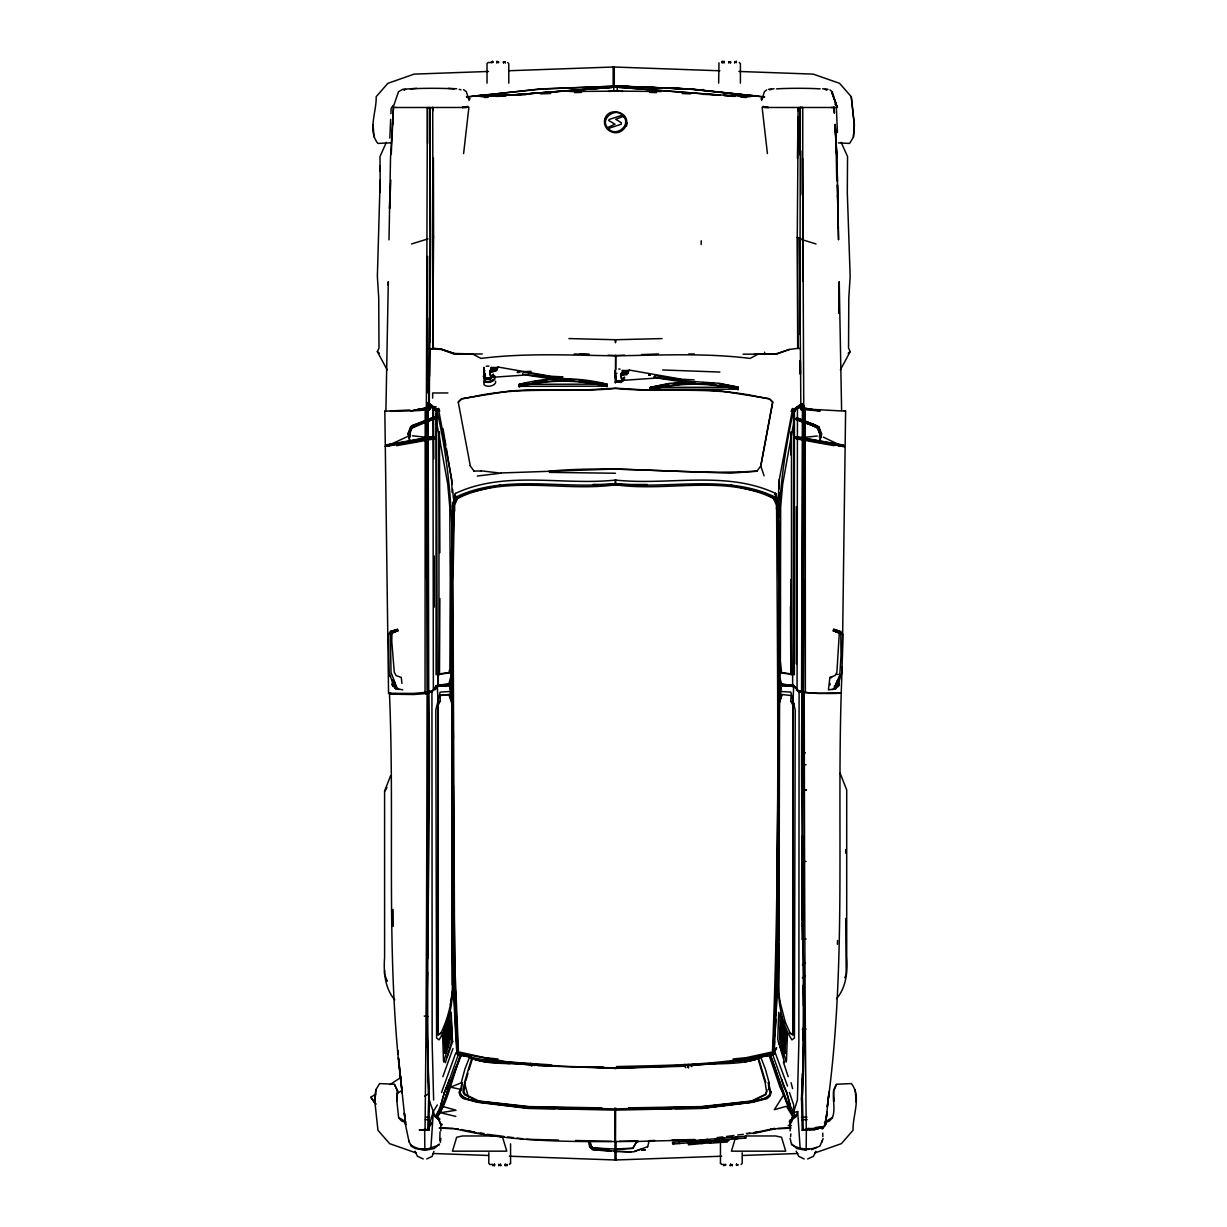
<?xml version="1.0" encoding="UTF-8"?>
<svg xmlns="http://www.w3.org/2000/svg" width="1227" height="1227" viewBox="0 0 1227 1227"><rect width="100%" height="100%" fill="white"/><g stroke="black" fill="none" stroke-linecap="round" stroke-linejoin="round"><path stroke-width="1.5" d="M433.867 690.218L425.048 692.35L425.186 408.944L426.229 408.622L427.61 402.686M429.189 692.626L428.008 692.749C430.186 826.323 424.711 959.913 428.392 1093.441L429.435 1100.496L428.837 1130.312L419.419 1129.822L428.837 1130.312M428.269 692.642L427.855 958.67M429.91 145.384L429.757 107.623L430.631 239.127L429.91 342.471M452.625 537.181L452.625 520.447L455.355 493.453C505.217 469.972 562.733 485.846 615.755 480.033L615.586 483.499C562.702 489.972 505.217 473.315 455.6 497.226L453.315 505.739L451.168 581.613L452.564 827.351M509.481 1164.484L510.57 1163.119M720.955 1063.027L746.123 1060.189L774.13 1053.533L777.964 974.33L779.038 918.333L779.866 581.613L777.811 505.693L773.501 498.438C724.682 474.205 667.488 492.226 615.279 484.772L615.279 480.033C668.301 485.846 725.832 469.972 775.679 493.453L778.025 502.595M509.374 1156.217L616.077 1160.021L616.077 1159.178M723.961 1164.484L724.037 1165.65L723.961 1164.484L721.537 1164.484L720.448 1163.119M760.755 1056.094L773.225 1055.067L776.921 973.778L778.301 701.645M778.455 943.655C779.053 975.787 773.716 1011.416 791.936 1039.867L794.406 1038.088L795.234 710.05L790.848 692.105L781.078 691.491L778.823 703.807L778.593 738.439M796.17 688.776L792.627 685.141L792.642 674.068L781.584 672.641L780.372 660.724L780.663 506.828L782.703 484.098L793.547 423.591L793.624 410.017C782.197 461.689 776.461 514.282 778.716 567.211M801.338 407.686L801.338 403.729L795.986 407.931L798.071 407.885L802.105 403.729M802.105 405.048L802.105 407.686L797.289 407.885L794.789 411.183L794.667 409.174L792.427 408.484L791.538 410.508L794.789 411.183L791.062 411.275M802.611 158.145L803.746 406.137L802.412 407.502M427.717 407.747L426.382 406.398L427.364 107.623L432.579 107.761M440.861 1130.88L440.892 1123.947M452.226 784.943C451.996 874.483 450.708 964.146 456.904 1053.533L458.622 1054.714L455.202 974.269L454.435 918.302L452.932 581.644L454.435 505.417L457.533 498.438C506.352 474.205 563.546 492.226 615.739 484.772M778.532 760.924C779.252 680.755 782.182 600.57 778.409 520.447L778.532 514.849M799.743 154.617L799.866 107.501M799.759 373.775L799.789 360.646M799.973 141.366L800.219 107.501L802.765 107.362L802.688 281.014M802.412 407.64L819.943 410.999L800.74 409.343L801.338 403.729L802.719 409.665L803.762 410.002L803.746 406.29L802.412 407.64L801.584 691.783L796.446 690.28M801.844 920.495L801.983 836.293M803.164 404.174L804.191 408.622L805.249 408.944L805.372 692.35L802.213 691.721L802.811 408.56M803.179 407.64L803.164 409.956L801.507 409.343M804.191 408.622L803.363 691.721L803.731 578.53L802.443 578.515L803.823 578.546M434.251 607.181L434.251 556.03M790.802 454.987L790.878 431.996M780.495 672.887L791.43 674.252L791.507 431.935M793.808 409.818L793.102 674.298M802.826 836.339C800.832 922.06 806.722 1007.75 802.627 1093.441L801.584 1100.496L802.182 1130.312L823.332 1126.723L825.648 1124.346L829.038 1091.999L827.259 1106.785C847.658 961.048 835.633 813.179 842.228 666.598M802.749 922.857L803.01 692.749L801.86 692.626L801.952 778.838M429.419 318.008L429.189 348.989L433.054 348.637L432.732 107.24L432.717 110.813M430.048 327.471L429.91 107.761M438.975 674.712L438.929 431.935M439.481 674.712L439.88 598.561M452.149 881.86L453.346 977.352M452.426 826.86L452.518 749.436M650.341 387.563L650.31 389.803C678.976 382.441 709.405 382.41 738.102 389.619L738.133 387.18L719.267 383.299L695.954 381.704M688.47 1066.585L688.393 1067.72L688.332 1064.975M738.148 387.364L738.102 389.619M796.323 506.582L796.323 663.853M427.61 256.397L427.61 392.763M426.95 410.002L426.981 406.29L428.07 406.336L428.008 409.665L426.183 410.002L429.987 409.343L429.373 403.729L434.741 407.931L432.656 407.885L428.606 403.729M429.297 406.229L429.251 409.971L429.895 327.364M429.573 376.229L429.849 348.1M432.824 328.376L433.591 236.826M800.372 107.362L799.881 326.919M837.888 684.543L838.823 680.111L836.799 682.657M838.486 684.62L837.903 686.614L834.268 686.077M790.357 1119.868L790.081 1124.883L792.274 1119.714L796.047 1116.509L797.673 1111.524L793.532 1112.536L790.387 1105.864L786.645 1092.536M451.168 668.792L451.076 675.694L448.852 684.022L437.794 685.141L437.778 674.068L448.852 672.641L449.895 669.006L450.248 579.911L449.772 506.828L447.732 484.098L436.873 423.591L436.797 410.017C449.818 466.03 453.913 523.254 451.781 580.616M797.458 158.59L798.148 107.501L798.163 111.059M798.163 116.918L797.274 237.348L800.817 238.483M842.336 658.96L845.602 411.168L803.869 408.928L802.811 406.643M452.149 707.089L452.165 721.261M838.67 313.376L839.237 281.658L841.599 409.895M385.922 409.895L388.299 281.658L388.345 285.4M389.849 194.05L389.557 208.651L390.815 180.032M391.904 633.807L390.079 634.098L393.714 631.798L391.904 633.807L391.781 641.476L394.281 672.289L396.091 675.54L401.29 677.488L401.904 683.408M701.169 244.541L701.231 240.753M688.378 1066.8L688.347 1067.72L688.286 1066.585M389.005 239.863L390.523 157.961L393.499 107.178M427.594 972.014L426.705 1019.652L427.594 1047.674M424.649 1130.404L424.864 1150.312L434.174 1148.564L439.251 1144.024M775.755 1048.61L773.025 1054.499C721.507 1066.646 668.101 1065.91 615.525 1067.996C562.948 1065.757 509.466 1067.015 458.008 1054.499L454.588 974.085L453.377 784.851M797.673 348.376L797.427 237.087L797.826 348.391L800.433 348.591M606.982 384.158L606.951 386.597C578.254 379.388 547.809 379.404 519.159 386.781L519.19 384.342C547.856 376.98 578.285 376.95 606.982 384.158L579.144 380.125M534.266 1065.557L534.266 1064.837M650.31 389.803L650.341 387.364L669.098 383.407L692.365 381.704M692.688 382.072L692.657 383.698L695.341 383.928L695.387 381.827M796.047 1116.509L793.532 1112.536L793.685 1104.929L789.482 1092.475M802.366 1073.717L801.86 1095.91M394.496 631.568L397.931 630.877L397.563 629.344L390.6 631.338L388.438 634.62L389.174 672.273L393.192 684.804M778.869 499.941L779.038 492.487M779.114 488.76L779.329 479.435L792.335 410.324L802.136 403.545M492.794 368.069L491.536 368.606M491.015 370.769L495.693 370.431L496.444 367.686L492.625 367.701L495.217 367.824M624.988 370.585L622.687 371.628M623.224 375.278L622.38 370.477L627.595 370.707L627.733 372.487L626.092 373.974L620.877 373.729L621.429 376.934M780.219 1014.269L779.651 1039.392L786.277 1062.015M802.826 1074.008L801.338 1099.852M803.087 1062.72L804.084 1027.122M397.563 629.344L392.41 631.031L390.37 633.561L391.014 672.442L397.333 688.73L402.732 689.865M384.634 970.526L384.542 974.238L387.318 981.217M777.32 951.048L777.519 943.624M776.921 973.778L778.409 919.207L777.458 917.244M452.625 520.447C450.018 586.889 450.294 653.424 452.149 719.896M776.476 509.205L776.599 505.417L773.501 498.438M779.958 1036.738L780.249 1027.674M790.848 700.924L791.016 695.51L781.921 694.513L778.47 704.727L779.16 852.504M781.016 1039.315L781.246 1019.867M781.154 1040.404L781.722 1021.585M781.384 1039.53L781.921 1022.229M781.783 1040.649L782.32 1023.563M783.424 1036.539L783.547 1033.042M784.406 1049.714L784.943 1032.26M780.173 1037.551L780.51 1026.708M780.939 1038.149L781.476 1020.787M781.86 1047.168L782.642 1024.606L781.998 1043.395L780.986 1042.965L781.384 1036.616M782.197 1035.634L782.427 1028.563M781.691 1045.573L782.872 1046.355L783.47 1027.382L782.259 1027.996M783.286 1048.119L783.915 1028.839L783.532 1047.122L783.286 1048.119L781.768 1047.306M784.375 1030.327L784.145 1050.91L782.811 1049.883M784.605 1052.168L785.234 1033.18L784.82 1051.401L783.332 1051.692M837.412 944.315L837.535 940.511M614.635 1108.104L615.248 1110.128M780.986 1042.965L781.231 1035.741M803.072 1040.067L803.501 1027.03M778.654 991.079L778.685 704.85L782.136 694.605M786.461 1061.033L787.381 1035.312L780.357 1013.18M778.7 688.332L779.007 684.298M779.084 681.23L778.578 694.145L779.881 683.301M410.508 1144.607C416.045 1149.116 424.22 1150.435 430.907 1147.905L433.346 1111.524L437.333 1104.929M792.995 697.043L792.78 702.396L794.191 704.206L792.78 705.326L792.78 1034.545L790.111 1032.981M793.01 702.504L793.654 686.414L780.893 685.571L779.789 679.789M776.077 1015.465L779.068 917.903L778.532 809.789M389.833 138.053L390.661 119.295M390.907 113.666L391.152 108.375L393.039 105.491M391.244 154.249L393.161 113.007M393.821 685.939L392.701 682.549L392.073 684.681L393.269 686.614L392.885 683.899M380.14 180.032L377.364 276.458L378.729 298.038L378.99 348.115L377.333 351.628L387.149 369.848M432.18 691.737L428.929 692.718C431.03 826.17 425.447 959.637 428.806 1093.042L427.763 1130.113L425.033 1130.404C426.659 984.821 426.751 839.161 427.073 693.47L413.683 694.528L389.496 694.16C395.048 827.029 384.987 960.925 402.241 1093.119L398.499 1057.919M522.687 374.419L562.932 378.836L549.635 378.606L522.733 374.45M653.838 377.441L694.099 381.858L680.801 381.628L653.899 377.471M386.367 142.332L380.002 156.55L380.232 192.47M615.709 369.634L615.663 355.508L615.356 383.023L616.015 376.474M398.453 1057.904L405.646 1125.481L409.174 1142.291M405.662 1125.19L404.373 1113.042L405.6 1124.576M495.493 381.198A6.058 3.42 -9.9 0 1 491.153 385.907A6.058 3.42 -9.9 0 1 483.867 384.25L484.803 379.91M392.533 124.648L393.499 107.347M613.699 90.553L613.899 87.025L720.065 95.016M491.413 62.807L491.46 61.611M738.117 1164.484L737.764 1165.389M779.329 479.435L777.811 505.693L776.599 505.417C777.565 687.979 780.065 870.863 772.381 1053.318L772.412 1054.714M800.878 409.726L799.498 238.866L816.001 243.958M767.243 1055.435L773.025 1054.499L776.446 974.085L778.731 666.537L778.716 581.659L777.212 505.478L774.114 498.499L764.375 493.085L730.51 485.094M776.691 503.009L778.102 502.533L777.734 505.739L775.449 497.226L775.679 493.453L774.513 494.481M773.7 1054.361L774.513 1041.432M774.866 1035.895L775.909 1019.269M825.648 1124.346L825.342 1120.742M396.812 1101.064L397.563 1090.772L394.45 1084.239L379.634 1083.579L375.815 1089.791L374.879 1102.03M440.002 1131.938L439.787 1140.45M838.409 142.899L849.59 143.421L853.409 137.209L854.345 124.97L851.262 96.703L839.575 83.329L813.225 74.111L738.915 71.457M397.563 1090.772L396.812 1100.772L398.637 1117.736L401.612 1121.018L404.956 1122.276M452.18 671.706L450.156 685.571L451.689 691.921M452.211 706.583L452.38 991.079L450.37 1004.714M452.149 709.973L451.889 827.918M790.587 1136.723L790.832 1133.84M463.607 153.559L468.898 107.255L462.548 107.501M393.177 685.939L392.701 684.129M433.883 1151.34L432.134 1156.401L426.72 1158.963M825.633 1124.055L826.921 1111.907L825.679 1123.441M488.515 71.457L414.205 74.111L387.855 83.329L376.168 96.703C376.72 111.626 367.44 130.2 377.839 143.421L390.83 142.823M815.019 1152.889L841.369 1143.671L853.056 1130.297C852.504 1115.374 861.799 1096.8 851.385 1083.579L836.569 1084.239C829.682 1094.162 836.768 1106.785 832.381 1117.736L829.406 1121.018L824.391 1122.92M835.526 685.694L835.188 688.792L837.366 685.448M837.75 683.071L837.903 686.614L839.099 684.681L838.47 682.549L837.903 685.034M838.624 686.092L838.47 684.129M819.82 437.073L820.203 433.729L817.872 427.61L795.924 418.637M820.541 437.042L821.093 433.745L818.762 427.625L815.234 425.6M821.492 433.591L821.093 437.027L821.553 433.637L818.976 426.95L815.157 425.155M819.345 437.119L819.805 433.898L817.673 428.269L814.728 426.382M819.973 437.119L820.357 433.852L818.179 428.085L815.357 426.398M452.594 990.588C451.107 1005.434 447.303 1020.143 440.692 1033.533L438.024 1035.097L438.024 705.433L440.416 700.816M789.559 1122.429L789.82 1120.496M835.449 629.65L833.608 629.344L833.24 630.877L837.458 631.798L839.268 633.807L836.891 672.289L835.081 675.54L829.881 677.488L828.44 689.865L835.679 688.822L837.98 684.804M838.194 684.574L838.747 683.669L839.099 684.681M484.19 375.692L483.453 376.183L484.726 379.22L489.941 379.45L490.079 378.483M615.678 381.505L621.107 382.471L621.245 381.505M440.263 1142.46L440.907 1138.395M484.512 378.698L483.913 382.456A6.058 3.42 -9.9 0 1 485.493 380.738M820.572 436.643L819.897 442.073L795.081 437.487M452.564 926.676C450.37 964.115 460.048 1006.186 439.097 1039.867L436.613 1038.088L435.8 710.05L440.171 692.105L449.941 691.491L452.196 703.807M428.33 409.956L428.315 407.64L410.784 410.999L428.33 409.956L429.373 403.729L429.389 407.686M492.84 368.667L491.214 369.434L493.821 369.542M494.174 368.514L496.72 368.299M623.991 371.689L622.38 372.456M625.341 371.551L627.948 371.658L624.037 371.275M464.174 1084.315L462.978 1092.061L464.343 1094.576L477.947 1101.233L528.576 1106.861L615.141 1108.917L701.706 1106.861L752.32 1101.233L765.939 1094.576L767.074 1089.729M465.416 1082.367L463.913 1091.861L465.263 1094.377L478.806 1100.987L529.144 1106.601L601.859 1107.858M626.506 126.074L627.074 122.976M778.654 695.602L780.893 685.571M779.268 695.571L781.507 685.54M778.578 700.264L781.722 685.617L780.602 685.31M691.614 1066.585L691.982 1064.376M783.762 1049.192L784.007 1047.904M819.59 442.011L820.817 436.689M782.872 1046.355L783.102 1045.174M390.938 445.14L391.198 444.005M390.938 445.524L391.198 444.389M396.904 444.496L396.643 445.646L415.784 442.257L415.355 441.245L385.217 446.521M427.932 406.689L427.241 409.665L429.22 409.343L427.563 409.956L427.548 407.64M429.373 403.729L428.008 409.665L429.987 409.343M839.575 632.917L835.602 632.043L835.94 630.555L840.817 632.181M443.024 1106.539C447.242 1088.794 455.508 1072.337 460.662 1054.714M647.58 1146.862L649.19 1141.033L636.736 1141.539L632.626 1148.441L617.948 1149.086M815.878 1151.233L813.44 1156.309L807.673 1158.932M438.837 685.924L440.079 685.141L437.794 685.141L451.766 684.022M455.355 493.453L452.395 506.567L453.622 505.923M636.736 1141.539L633.071 1148.242L614.175 1149.009L592.457 1147.905L590.586 1145.819L589.972 1141.294L588.408 1141.555L589.727 1147.138L592.089 1149.515L630.954 1152.015M440.876 1105.22L444.389 1092.122M838.455 683.071L841.998 672.273L842.734 634.62L840.572 631.338L833.608 629.344M465.923 1080.558L467.947 1073.318M393.131 684.083L392.379 684.651M429.051 1100.036L433.346 1111.524L427.763 1130.113L431.95 1122.414M735.617 1137.245L731.445 1151.171L785.725 1151.171L781.538 1137.245L775.725 1135.972L745.587 1135.972M607.196 128.636L607.488 127.669C599.696 118.666 615.647 106.688 622.702 115.66M446.061 1028.839L446.689 1048.119L446.061 1028.839L447.625 1029.468M447.195 1025.112L448.376 1024.913L447.195 1025.112L447.993 1043.395M684.773 1064.376L685.141 1066.585M441.536 1092.475L455.784 1052.873L457.671 1053.717L457.794 1055.067L470.263 1056.094M793.532 1112.536L797.397 1100.036L798.854 1042.766L799.099 691.829L794.774 686.614M389.465 445.401L389.833 444.251M389.465 445.784L389.833 444.619M530.662 1063.272L531.03 1065.22L532.181 1064.852M782.627 1044.208L783.225 1026.57M471.628 1058.533L464.481 1082.505L468.269 1096.846M468.959 1069.699L472.441 1058.748M761.599 100.491L764.406 91.749L766.676 89.924M442.855 1076.677L452.962 1048.502M456.245 1066.355C449.22 1082.766 446.475 1100.941 436.827 1115.926M822.366 1140.282L819.897 1146.095L811.599 1149.745M821.86 1142.291L823.102 1138.549M449.251 1080.205L458.208 1054.959M447.288 1056.8L452.763 1041.294M451.935 1080.082C445.416 1091.8 445.432 1106.002 436.827 1116.631L435.14 1116.248L438.898 1119.469L441.045 1125.251M456.229 1067.045L460.447 1054.591M461.383 1055.297C452.334 1075.251 449.527 1097.828 437.901 1116.294L436.229 1115.926L439.972 1119.131M696.476 1141.969L692.519 1142.184M455.892 496.153L453.407 502.84L452.947 520.11L452.61 509.021M413.852 424.925L415.585 424.603L410.662 426.705L408.07 433.392L408.928 436.843M408.545 433.499L411.168 426.904M414.91 426.152L412.088 427.84L409.833 433.652L410.217 436.904L409.266 433.606L411.751 427.364L435.432 417.701M649.19 1141.033L648.239 1141.601M838.378 683.224L838.041 684.083L838.47 682.549M838.332 685.08L837.351 685.939M844.789 977.735L846.185 974.238L845.725 918.333M390.508 775.985L384.588 791.047L384.588 957.52C383.468 971.937 384.879 988.548 394.772 999.821M718.976 62.822L718.654 83.175M489.941 379.45L493.622 376.091M621.107 382.471L624.512 379.664M386.904 446.229L387.441 444.68M627.703 372.533L628.101 373.131M789.237 1125.251L791.369 1119.469L795.127 1116.248L793.455 1116.631C782.489 1097.766 778.347 1075.588 769.835 1055.297M834.237 1089.484L836.569 1084.499M447.533 1085.956C442.011 1095.619 441.965 1107.536 434.987 1116.509L438.745 1119.714L440.953 1124.883M444.159 1093.165L449.481 1079.591L445.156 1090.619M523.699 372.287L552.15 376.888L562.978 376.873L550.54 376.229L498.147 367.042L496.229 370.907L489.88 372.287L489.895 375.171L492.917 377.256L522.687 375.201L522.733 373.974M518.116 372.011L518.668 372.594L517.365 372.394L518.331 371.582M649.267 375.033L649.482 374.603M453.361 961.462L452.61 919.207L453.561 917.244M789.344 1121.57L794.268 1115.926L792.596 1116.294L786.43 1106.279L774.298 1109.714L783.731 1094.837L780.019 1087.183L769.099 1055.297M840.388 369.848L850.188 351.628L848.547 348.115L848.793 298.038L850.173 276.458L847.305 192.47L847.535 156.55L841.17 142.332M836.461 682.641L837.857 680.049L834.222 688.746M384.987 791.047L386.965 787.473M773.225 1055.067L776.645 1047.628L773.47 1051.585M426.214 692.35L412.839 693.439L388.545 693.27L384.833 411.168L409.833 410.017M410.662 426.705L412.947 425.232M415.846 425.907L412.088 427.84M434.757 688.776L437.195 685.356M833.839 688.73L839.759 675.249L841.001 655.709L840.802 633.561L838.762 631.031L835.357 629.742M435.401 689.635L437.226 686.813M800.786 438.53L801.43 437.564M800.786 438.913L801.43 437.932M727.703 1140.42L726.905 1140.865M435.34 687.319L431.935 691.829L432.165 1042.766L433.637 1100.036M495.279 369.404L495.938 370.263L493.392 370.876M623.531 372.717L625.801 373.223L624.236 373.345M626.43 372.425L626.905 373.422L623.485 373.852M388.438 634.62L390.355 632.181M438.162 410.953L438.699 410.324L451.72 479.435L452.103 492.38M493.331 370.14L491.061 369.634M492.027 376.229L490.831 377.118L494.312 376.168M710.755 1142.076L710.203 1143.165L727.013 1142.03L727.718 1141.463L722.948 1140.987L729.068 1140.343L714.068 1142.184L714.635 1139.99M714.068 1142.184C717.688 1139.546 705.985 1142.153 710.893 1142.429C707.258 1143.196 704.912 1139.837 699.543 1143.15L692.212 1143.38L696.982 1142.628L697.074 1141.248M829.943 89.924L832.213 91.749L837.243 107.485L831.691 92.071L837.243 107.485L764.436 107.485M797.673 436.873L796.154 438.791L815.265 442.318L815.234 441.229M796.752 438.162L797.673 437.241M458.423 402.211L461.797 398.974L471.199 397.165M702.243 1141.754L701.921 1143.503L704.421 1142.337L701.829 1142.337M701.921 1143.503L703.899 1141.723M443.699 1062.015L450.324 1039.392L449.757 1014.269M794.82 408.867L796.844 406.95L799.36 406.843M794.713 409.711L796.768 407.763M794.697 409.879L796.752 407.931M836.523 998.686C846.415 987.413 847.826 970.802 846.707 956.4L846.707 789.912L840.112 773.209M798.071 407.885L793.67 410.861M492.901 1164.484L492.963 1165.65L492.901 1164.484L489.91 1164.484L488.821 1163.395L488.821 1152.72M435.263 687.365L437.886 686.261M769.774 1095.573L767.35 1097.736L761.875 1099.177M484.726 379.22L485.509 378.529M615.893 382.241L616.675 381.551M392.686 685.586L392.425 683.669M436.06 424.281L436.873 423.591M564.006 378.299L563.101 379.051L573.776 379.772M694.252 382.072L695.172 381.321M832.381 1117.46L825.111 1121.938L825.388 1125.481L823.072 1127.858L802.182 1130.312M848.179 353.269L850.188 351.628M538.101 1064.576L536.981 1065.22M781.492 1023.64L782.182 1023.119L781.614 1041.662L780.955 1041.048M437.211 674.236L436.521 413.392M719.405 1140.972L718.255 1141.463L719.053 1141.493M490.279 373.913L489.711 370.707L491.367 369.235L491.229 367.456L496.46 367.732M492.579 370.661L489.711 370.707L491.812 372.256M494.22 379.051L490.325 381.674L485.125 381.444L483.453 376.183M622.963 375.278L620.877 373.729L622.534 372.256L622.38 370.477M623.73 373.683L620.877 373.729M374.235 1102.045L370.861 1097.275L375.661 1094.116M390.033 1084.591L401.214 1077.183M396.704 1093.886L401.49 1090.711M756.461 96.273L691.491 88.988L613.638 86.059L690.801 89.05L615.724 85.921M410.861 427.379L426.091 421.06M411.965 428.039L428.637 421.076M452.165 692.457L451.352 688.286L452.165 687.78M424.772 1096.156L427.978 1094.162M802.305 964.882L805.495 962.888M802.305 977.812L805.495 975.818M498.561 61.611L498.607 62.807M440.922 1032.981L438.269 1034.545L438.269 705.326M647.657 1146.662L633.776 1151.831L614.313 1151.57M437.011 410.846L439.573 410.539L438.683 408.514L436.06 409.174L435.938 411.183L439.021 411.152M389.496 694.16L391.168 693.684M412.747 425.493L414.082 424.665M439.435 1144.76L430.907 1147.905M838.102 685.249L837.289 684.467M387.885 445.677L407.088 436.751M641.706 1149.96L645.218 1149.975L641.798 1150.205M642.488 1150.159L644.604 1149.776M778.746 1012.214L777.734 1039.346L784.559 1062.659M766.001 1056.232L769.421 1054.791M562.104 378.806L562.058 380.907L564.757 380.661L564.236 378.806M741.108 1164.484L742.197 1163.395L742.197 1152.72M434.711 416.827L414.373 424.726M427.625 419.833L434.481 417.088M435.11 417.073L415.585 424.603M427.686 420.462L432.824 418.407M428.008 421.091L434.864 418.346M428.392 421.336L435.493 418.33M761.783 1056.662L764.59 1055.557M765.295 1055.557L759.39 1056.738M426.413 421.689L414.695 425.999M445.37 1052.168L444.741 1033.18L445.156 1051.401L446.643 1051.692M384.833 411.168L386.091 410.708M818.179 428.085L813.792 426.137M491.72 368.483L498.055 367.118M622.871 371.505L629.221 370.14L627.396 373.928L621.046 375.309L621.046 378.192L624.068 380.278L653.853 378.223L653.884 376.996M426.106 693.408L427.901 692.764M634.788 1151.125L636.874 1150.389M493.407 374.879L492.027 374.849L493.315 374.419M624.574 377.901L623.27 377.701M792.09 411.137L793.685 410.677L792.335 410.324L792.887 410.953M776.384 353.729L789.298 349.465L776.538 354.189L743.056 354.174M438.99 674.252L449.941 672.887M439.496 674.252L437.778 674.068L440.692 674.068M607.488 127.669L615.003 124.218L608.791 120.568L609.159 119.433L622.457 115.154M425.048 692.35L428.223 691.721L427.625 408.56M616.077 381.275L620.417 381.72M484.926 378.253L489.266 378.698M444.956 1053.472L444.312 1034.606L444.741 1052.705L446.137 1053.103M411.52 243.958L428.024 238.882M549.635 378.131L552.119 377.41L550.095 377.18M680.786 381.152L683.286 380.431L681.246 380.201M453.223 505.693L453.024 502.595L453.315 505.739L454.435 505.417L454.619 511.092M776.998 520.846L778.409 520.447L778.409 527.886M623.546 116.289L615.755 119.326L621.383 122.777L621.215 124.218L608.239 128.544C615.663 137.562 631.522 125.522 623.546 116.289L623.822 116.841M492.318 376.612L494.788 375.937M793.777 685.97L781.568 684.022L780.188 678.838M642.196 1150.006L643.147 1149.776M450.432 685.31L449.373 685.571L451.904 697.503M793.302 1111.877L791.354 1112.352C783.731 1093.579 777.381 1074.085 770.387 1054.714M393.576 630.939L395.232 630.555L395.569 632.043L391.597 632.917M500.524 485.094L466.659 493.085L456.919 498.499L453.821 505.478L452.318 581.659L453.561 938.256M642.687 1150.22L644.528 1150.021M425.554 693.776L428.514 693.117M692.78 1064.637L696.568 1064.422M753.7 1132.628L757.32 1131.831M434.557 437.61L408.821 442.395L409.787 440.723L433.53 436.337M754.467 1132.72L774.728 1128.349M753.271 1133.549L775.495 1128.733M816.676 1147.383C808.317 1150.466 799.252 1149.024 791.599 1144.76L790.127 1138.395M409.066 442.349L409.649 441.122L385.876 445.324M528.576 382.824L519.19 384.342M532.319 382.042L536.076 381.244M669.114 383.867L650.341 387.364M408.959 442.38L410.033 442.149M832.09 689.574L835.679 688.822M744.881 1061.907L755.403 1059.714M760.863 98.927L762.519 98.589M436.014 686.691L438.223 686.368M638.071 1149.868L641.598 1149.147M391.888 632.104L396.336 631.261M427.87 407.502L411.106 410.861L390.401 411.336M437.456 686.368L451.199 685.31M773.01 1053.103C721.813 1065.619 668.822 1065.128 616.475 1066.585M462.257 107.501L467.763 106.427M700.295 1141.11L707.565 1140.65M438.652 686.261L439.772 686.046M427.732 437.41L429.573 437.073L430.309 438.407L428.346 438.76M429.941 437.379L431.045 437.18M431.49 437.809L412.364 435.8M434.557 437.241L409.741 441.827L409.066 436.413M408.821 436.459L410.033 441.781L385.217 446.153M409.695 441.122L433.53 436.72M801.691 753.516L805.418 752.841M474.573 96.273L539.527 88.988L617.396 86.059M385.876 444.956L409.741 440.738L410.079 441.766M390.6 631.338L392.41 631.031M396.091 631.184L397.931 630.877M388.56 633.853L390.37 633.561M486.199 366.244L488.929 366.091M517.579 371.95L531.122 371.336M518.653 372.333L517.365 372.134M745.126 97.24L754.85 95.844L689.436 88.988L615.509 86.089M466.49 97.209L474.051 96.074M473.07 396.812C519.957 385.938 568.07 393.085 615.525 388.468C662.963 392.947 711.077 385.999 757.964 396.812M388.545 693.27L390.784 693.04M802.305 1029.53L806.078 1029.008M789.114 349.496L797.857 348.345M717.166 1137.628L722.764 1136.908M726.491 1136.447L733.961 1135.496M737.703 1135.021L743.301 1134.315M747.028 1133.84L752.626 1133.119M456.904 1053.533L458.653 1053.318M531.736 1066.094L530.923 1065.542M477.288 476.045L500.831 473.177L481.137 470.815M481.076 96.074L526.076 94.418M746.323 1133.487L750.004 1133.058M392.977 684.574L393.545 685.479M642.212 1150.328L644.129 1149.883M466.49 96.933L481.429 95.246M495.401 368.99L496.751 368.852M626.568 372.011L627.902 371.873M542.273 88.988L476.168 95.844L485.907 97.24M492.702 367.885L493.914 367.763M496.613 368.069L494.174 368.315M626.383 370.845L623.868 370.907L625.172 370.968M626.476 371.029L625.341 371.336M626.552 371.214L627.779 371.091M692.841 1143.027L691.522 1143.15M494.067 369.143L492.671 369.281L495.371 369.204M625.233 372.164L623.837 372.302L626.537 372.226M440.002 695.51L448.883 694.605L452.349 704.85M733.025 1058.993L746.353 1057.643L771.216 1052.168L770.295 1055.557L775.234 1052.873L787.535 1086.094M768.577 89.31L774.068 88.773M797.749 437.978L817.274 436.03M696.338 1142.276L699.451 1141.969L699.543 1143.15M497.456 96.396L506.889 95.507M510.662 95.154L615.509 87.025L720.356 95.154M699.528 89.924L703.255 89.586M484.818 97.562L488.223 97.255M808.593 1149.101L804.053 1149.116M808.562 1149.346L804.022 1149.377M495.754 96.381L505.248 95.537M510.953 95.016L615.509 87.025M496.444 96.381L505.953 95.537M511.644 95.016L617.135 87.025L617.334 90.553M743.715 96.074L746.43 95.921M489.22 95.997L494.604 95.537M485.202 97.24L486.736 97.102M426.965 1149.116L422.349 1149.346M706.706 1141.601L709.436 1141.371M692.948 1141.555L690.08 1141.846L688.838 1143.687M713.961 1141.018L720.464 1140.696M732.366 1137.352L732.504 1139.101M723.148 1139.469L719.82 1140.266M489.972 370.539L494.634 370.201L493.085 370.324M621.123 373.56L625.54 373.407M537.947 380.845L546.905 380.201M674.482 383.484L687.013 382.579M684.942 1066.217L614.62 1068.38L619.037 1068.103M690.648 1065.803C713.408 1062.03 738.194 1066.401 759.896 1057.858L760.633 1056.876L765.326 1068.932L769.068 1082.582L769.636 1089.714L771.277 1092.214L769.774 1096.263L767.335 1098.441L752.749 1102.275L701.844 1108.487L675.463 1108.579M450.156 685.571L437.364 686.414L438.008 702.504M802.565 789.958L806.384 789.713M802.55 790.234L806.308 789.989M417.272 409.527L426.551 408.928L425.186 408.944M692.565 1064.622L696.246 1064.376M709.129 1063.533L714.666 1063.165M707.688 1063.686L715.096 1063.211M636.184 1142.092L637.703 1142M643.163 1150.113L644.129 1150.205M697.181 1142.414L690.188 1143.027L688.332 1144.791L710.648 1142.72M798.731 406.904L802.197 406.704M397.333 688.73L395.493 688.822L393.392 685.479M803.746 406.29L802.657 406.336L802.719 409.665M479.956 96.12L526.276 94.433M483.745 95.951L484.956 95.905M416.597 88.375L402.701 89.31L398.514 91.749L393.177 107.178L396.152 107.501M484.588 95.921L487.318 96.074M628.515 1067.705L647.488 1066.877M672.135 1065.818L675.924 1065.665M540.217 89.05L618.025 86.089M540.555 93.865L550.754 93.497M574.543 92.623L581.537 92.378M608.147 91.412L615.617 91.135L569.757 91.519M615.218 355.523L624.62 355.186M641.537 354.588L658.47 353.974M500.677 472.978L615.525 469.021L730.203 473.177L756.967 471.245L760.924 465.616L772.811 401.919L769.436 398.668L721.798 391.091L704.865 389.971L645.785 390.002L615.509 388.161L585.233 390.002L526.168 389.971L509.22 391.091L461.582 398.668L458.208 401.919L470.294 465.831M770.863 1128.932L789.881 1128.226M509.481 70.721L614.282 66.979L614.282 86.856M549.082 471.199C618.408 464.65 687.994 475.555 757.136 471.045M721.66 1156.217L614.957 1160.021L614.957 1141.923M742.611 1155.466L797.872 1153.503M777.703 1128.426L791.108 1127.966M473.883 471.045L481.321 471.015M628.485 1067.107L636.107 1066.877M672.335 1065.803L678.056 1065.619M524.681 384.388L519.19 384.542L519.159 386.781M528.331 384.281L597.84 384.143M657.657 387.364L732.657 387.241M662.12 338.575L615.417 339.741L615.509 342.716L615.601 339.741L568.914 338.575M821.277 1127.429L815.556 1127.582L821.277 1127.429L822.197 1129.085M619.022 1141.386L637.933 1140.911M649.267 1140.635L654.942 1140.496M671.951 1140.067L694.635 1139.515M637.948 1141.371C576.782 1141.831 514.68 1142.92 454.788 1128.733M649.344 1141.095L694.957 1139.96M757.903 354.189L776.568 353.698M801.078 406.198L803.746 406.137M628.638 1107.858L701.338 1106.601L751.691 1100.987L765.234 1094.377L766.584 1091.861L765.081 1082.367L758.041 1058.748M615.479 1068.364L611.46 1068.103M593.07 484.42L647.319 484.512M807.872 1128.349L818.148 1129.085M803.562 1129.561L809.053 1129.53M435.999 409.757L436.091 674.697L438.284 674.068L438.3 685.141L436.03 685.908L433.361 690.218L432.962 406.889L436.291 406.873M426.689 578.53L427.978 578.515L426.597 578.546L426.229 408.622L427.057 691.721M790.832 685.433L793.731 685.356L790.848 685.141M676.568 1108.288L701.491 1108.211L752.105 1102.03L766.614 1098.211L769.038 1096.048L770.541 1092.015L768.915 1089.53L768.347 1082.444L770.479 1091.785L769.973 1094.607L765.065 1098.242L752.105 1102.091L701.491 1108.226L615.525 1110.128L615.862 1108.104M628.331 1108.748L671.69 1108.594M831.385 107.501L833.731 107.485M801.384 1117.153L806.998 1117.137M801.706 1119.653L807.197 1119.638M491.107 62.516L488.116 62.516L487.027 63.605L487.027 83.175M462.548 107.224L466.444 107.224M395.815 107.501L466.153 107.485M798.148 107.761L800.817 107.761M482.242 353.928L454.496 354.189L441.766 349.496L429.312 348.713L428.898 403.545L434.266 407.763M754.375 354.158L758.087 354.158L750.096 358.422C705.602 352.824 660.279 355.232 615.509 355.815C570.739 355.232 525.417 352.824 480.923 358.422L472.962 354.189L454.465 353.698L441.735 349.465M447.901 392.977L432.656 392.977L432.656 398.131M802.305 861.446L806.078 861.446M802.305 939.023L806.078 939.023M496.291 1135.972L462.472 1135.972L456.659 1137.245L452.472 1151.171L506.766 1151.171L502.579 1137.245L499.665 1136.601M789.728 674.068L792.642 674.068L790.817 674.313M792.627 685.141L780.479 684.206M805.372 692.35L804.222 692.35C804.529 838.026 804.621 983.686 806.262 1129.285L803.271 1130.113L802.228 1093.042C805.572 959.637 799.989 826.17 802.09 692.718L798.854 691.737L795.541 687.289M555.831 1108.303L529.006 1108.211L478.377 1102.091L463.867 1098.211L461.459 1096.048L459.956 1092.015L461.582 1089.53L462.15 1082.429L460.018 1091.785L460.508 1094.607L465.432 1098.242L478.377 1102.091M554.819 1108.579L528.423 1108.487L477.533 1102.275L462.947 1098.441L460.508 1096.263L458.99 1092.214L460.677 1089.331L450.478 1087.183L461.183 1082.827L464.956 1068.932L469.65 1056.876L470.386 1057.858C489.619 1065.849 511.705 1062.061 532.027 1065.251M558.592 1108.594L601.936 1108.748M425.892 1117.137L429.634 1117.153M425.355 1119.638L429.005 1119.653M423.499 1129.546L428.99 1129.576M688.684 353.99L694.359 354.02M788.133 1125.634L791.4 1125.665M802.243 764.712L806.062 764.743M661.276 91.519L615.509 91.074L622.871 91.412M549.451 472.38L615.479 473.254M624.558 373.898L626.736 374.879M803.869 408.928L805.249 408.944M470.892 1056.738L462.15 1054.453M426.382 406.398L429.051 406.444M615.279 483.484L615.755 483.499C668.531 489.956 725.924 473.346 775.449 497.226M673.592 1066.002L677.35 1066.079M529.006 1108.226L615.923 1110.144M609.19 1149.086L593.285 1148.181L591.475 1146.217L589.972 1141.294M603.316 384.266L606.982 384.342L606.951 386.597M431.076 406.843L433.468 406.889L436.505 409.757M472.962 353.928L454.496 353.483L441.751 349.235L433.192 348.131M802.719 405.293L804.544 410.002L802.397 409.956L801.338 403.729L803.762 410.002M526.398 1139.285L558.53 1140.067M575.555 1140.496L611.46 1141.386M615.877 1068.38L537.733 1065.665M437.057 410.861L432.656 407.885M552.227 1065.619L557.948 1065.803M594.159 1066.877L603.699 1067.168M439.926 1127.966L453.33 1128.426M719.866 70.783L613.147 66.979L613.147 86.856M649.497 92.378L656.491 92.623M682.181 93.559L690.464 93.865M703.071 94.326L751.062 96.12M579.926 353.99L589.328 354.327M574.267 354.005L589.267 354.557M608.025 355.232L615.663 355.508M662.657 369.971L719.896 372.057M433.146 1153.503L488.407 1155.466M613.009 86.089L688.746 88.988L747.074 95.123M439.251 1128.15L458.254 1128.871M819.866 410.984L799.667 407.502M746.077 95.905L747.243 95.951M554.573 1065.665L558.362 1065.818M583.009 1066.877L603.868 1067.781M618.745 369.051L620.08 369.112M622.227 372.655L624.972 372.563M492.886 368.253L495.478 368.376M495.478 368.575L496.782 368.637M489.711 370.707L494.926 370.953M448.238 88.375L456.643 88.773M428.622 407.686L433.821 407.916M428.116 406.643L431.582 406.843M779.835 685.31L793.593 686.368M515.831 1063.165L521.352 1063.533M515.187 1063.211L520.739 1063.564M740.97 96.887L745.817 97.24M703.132 382.671L713.899 383.391M551.736 1064.898L507.671 1061.938L458.039 1053.103M509.88 1063.564L485.601 1061.907L475.094 1059.714M554.435 1066.11L484.297 1059.975M626.061 370.646L627.626 370.753M829.881 677.488L831.722 677.626M610.923 1151.309L592.917 1149.699M836.461 674.298L838.286 674.451M736.43 95.537L741.814 95.997M723.869 95.369L735.264 96.381M741.108 97.102L746.2 97.562M422.425 1149.101L424.772 1149.316M724.129 95.507L733.562 96.396M822.535 88.773L828.026 89.31M739.436 95.706L745.08 96.258M642.687 1150.067L643.163 1149.99M497.993 1058.993L484.665 1057.643L459.818 1052.168L460.723 1055.557M424.864 1150.312L415.201 1148.457L411.122 1146.095L408.652 1140.282M749.59 95.246L764.528 96.933M480.263 1133.058L483.959 1133.487M772.381 1053.318L774.13 1053.533M477.855 1133.119L483.453 1133.84M487.196 1134.315L504.006 1136.447M507.733 1136.908L513.331 1137.628M517.073 1138.104L522.671 1138.809M424.189 1016.079L427.978 1016.6M840.97 693.148C834.421 693.792 814.161 693.623 804.222 692.35L817.611 693.408L841.323 692.78M439.665 411.275L437.349 410.677M756.967 96.074L764.528 97.209M654.804 375.569L681.706 379.726M840.802 633.561L842.612 633.853M792.028 674.129L794.329 674.697L794.421 409.757L797.458 406.889L797.059 690.218L802.213 691.721M800.74 409.343L804.544 410.002M833.24 630.877L839.283 632.104L837.458 631.798M458.008 1054.499L460.938 1054.975M823.332 437.134L841.737 445.922M843.762 445.186L796.108 436.582M843.762 445.554L796.108 436.95M844.406 446.398L815.357 441.245L814.943 442.257L834.084 445.646L833.823 444.496M844.406 446.766L795.081 437.855M791.277 686.046L792.381 686.261M759.85 397.165L769.237 398.974M762.964 106.427L768.47 107.501L762.12 107.255L767.412 153.559M792.013 685.203L793.117 685.418M629.298 370.063L681.706 379.25L694.145 379.895M468.499 98.589L470.156 98.927M719.283 383.76L738.133 387.18M793.424 686.322L795.004 686.691M792.826 686.368L794.927 687.319L793.041 686.813M399.082 689.574L395.201 688.056M819.82 442.426L820.817 442.64M819.636 442.395L820.572 442.594M461.291 1129.546L476.015 1132.72M467.533 1130.65L474.772 1132.23M437.732 1111.877L439.68 1112.352M455.815 1116.432L440.493 1112.705L456.045 1110.236L443.791 1106.754M815.265 424.956L796.875 418.008M468.423 1099.177L462.947 1097.736L460.524 1095.573M473.883 1100.619L477.533 1101.585M814.559 426.505L795.848 419.266M804.191 1158.963L798.777 1156.401L796.2 1151.141M423.238 1158.932L417.471 1156.309L415.048 1151.233M415.999 1152.889L389.649 1143.671L377.962 1130.297L374.879 1101.815L375.815 1089.791M405.907 1121.938L398.637 1117.46M844.345 410.708L845.602 411.168M814.682 425.493L796.798 418.637M814.421 426.152L796.476 419.266M589.374 1142.184L588.408 1141.555M781.2 1042.214L782.212 1042.613M492.886 376.597L492.15 376.306A3.788 2.147 -9.9 0 1 488.162 378.33M465.892 1055.557L468.699 1056.662M796.63 417.747L818.976 426.95M796.246 418.008L816.891 425.723M796.093 419.527L801.231 421.582M739.314 62.516L740.402 63.605L740.402 83.175M507.687 62.516L508.776 63.605L508.776 83.175M461.597 1054.791L465.018 1056.232M467.809 1055.972L472.533 1057.996M451.229 1012.214L452.242 1039.346L445.416 1062.659L445.232 1061.646M449.619 1013.18L442.61 1035.312L443.514 1061.033M685.847 1067.705L685.034 1066.8M778.869 687.78L779.697 688.286M455.6 497.226L457.533 498.438M624.482 377.441L623.193 377.87L624.558 377.272M463.561 89.617L466.321 91.749L469.128 100.491M429.787 403.76L435.14 407.962M377.333 351.628L379.358 353.269M793.547 423.591L794.375 424.281M433.422 407.885L435.938 411.183L439.174 410.508L438.284 408.484M433.054 407.916L436.245 410.846M432.962 406.889L436.321 409.711M770.357 400.048L772.611 402.211L760.74 465.831L764.084 475.8M431.965 436.628L432.886 437.548M431.965 437.011L432.886 437.932M426.981 406.29L428.315 407.64M791.768 1144.024L796.86 1148.564L806.154 1150.312L806.369 1130.404M429.312 1099.407L427.855 1058.962M834.897 104.034L837.55 107.178M394.373 682.657L392.349 680.111L393.315 683.669M370.861 1097.275L375.815 1104.208M793.455 1115.926C782.489 1097.076 778.363 1074.883 769.835 1054.591M374.22 1101.769L375.815 1103.978M470.094 465.616L474.082 471.245M393.269 683.577L393.882 684.467M396.95 688.746L393.315 680.049L394.711 682.641M393.806 685.448L395.999 688.792M835.081 631.184L835.602 632.043M389.588 675.402L390.401 676.875M790.617 700.816L793.01 705.433L793.01 1035.097L790.341 1033.533L785.188 1021.999M783.516 1085.956L786.875 1093.165M394.45 1084.499L397.563 1091.14M442.088 1124.883L442.165 1124.269M842.197 444.91L842.734 446.475M818.47 427.134L820.924 433.622M817.55 428.07L819.728 433.837M772.212 1053.303L781.783 1080.205M778.485 1041.861L783.731 1056.8M783.363 1062.122L788.179 1076.677M433.346 1111.524L434.987 1116.509M758.7 1058.732L765.786 1082.505M839.805 444.496L840.158 446.014M725.74 1164.193L725.678 1165.389M783.731 1086.57L781.568 1079.591L786.645 1092.122L790.157 1105.22M496.69 369.204L496.95 370.109M451.321 700.218L449.113 694.513L440.248 695.418L440.171 700.924M822.888 1126.846L823.302 1128.349M785.403 1022.52L779.82 1001.063M791.078 1082.705L792.611 1088.61M449.542 685.54L451.076 691.89M838.44 444.251L838.701 445.386M838.44 444.619L838.701 445.754M802.458 405.217L803.486 409.665M447.119 1046.355L446.321 1027.981M445.968 1047.904L446.214 1049.192L445.616 1030.327M624.482 372.011L624.988 374.941M491.229 367.456L491.782 370.646M442.947 428.56L445.876 445.232M446.521 448.944L452.18 484.005M802.381 405.278L802.903 408.407M780.019 1001.569L778.439 990.588L779.16 943.502M797.673 1111.524L800.111 1147.905M409.435 433.499L409.649 436.889M408.146 433.346L408.468 436.812M775.679 493.453L776.354 499.834M654.865 375.309L654.865 376.106M452.656 489.42L453.423 498.453M744.973 1136.294L745.111 1138.043M737.335 1136.938L737.473 1138.687M736.645 1137L736.783 1138.733M735.955 1137.046L736.093 1138.794M735.709 1137.076L735.863 1138.825M735.356 1137.107L735.494 1138.84M731.675 1137.414L731.829 1139.147M723.945 1138.058L724.099 1139.806M723.608 1138.073L723.761 1139.822M721.123 1138.288L721.261 1140.036M720.341 1138.349L720.494 1140.098M718.685 1141.049L718.777 1142.214M717.688 1138.579L717.826 1140.328M717.166 1138.61L717.32 1140.358M716.399 1138.687L716.537 1140.435M713.715 1141.263L713.807 1142.429M707.688 1139.408L707.841 1141.156M707.504 1139.423L707.642 1141.171M706.629 1139.5L706.783 1141.248M706.154 1139.53L706.307 1141.279M704.283 1139.699L704.421 1141.447M702.795 1139.822L702.933 1141.57M700.74 1139.99L700.893 1141.739M700.295 1140.021L700.448 1141.77M693.086 1140.619L693.24 1142.368M691.2 1140.788L691.353 1142.536M687.81 1141.064L687.948 1142.812M687.442 1141.095L687.595 1142.843M679.052 1141.8L679.191 1143.549M673.362 1142.276L673.516 1144.024M710.786 1141.248L710.893 1142.429M855.204 1089.791L856.139 1102.03M373.085 124.97L374.02 137.209M833.455 1090.772L834.207 1101.064M688.332 1064.376L688.378 1065.987M455.83 1030.358L453.515 981.171M456.168 1035.895L457.349 1054.361M451.214 1020.879L452.533 1041.861M764.59 352.195L764.697 353.959M834.023 107.178L834.375 113.007M835.066 124.847L837.013 157.961L838.532 239.863L837.443 184.617M834.038 107.347L834.36 113.114M835.004 124.648L836.86 157.961L835.204 124.31L835.97 144.863M457.794 1055.067L452.61 919.207M836.385 108.375L837.443 132.424M830.019 683.424L830.081 684.881M484.45 376.827L483.944 367.394L484.236 375.14A4.371 2.469 -9.9 0 1 484.895 374.296M837.381 195.292L837.964 208.651M451.889 679.39L452.165 686.767M836.185 150.476L836.722 180.032M451.168 683.301L451.352 688.286M452.395 985.02L451.889 909.238M448.131 1034.392L448.392 1041.83M447.334 1024.606L448.116 1047.168M445.815 1048.594L445.938 1052.367M446.505 1027.382L447.149 1047.198M449.373 1027.413L449.634 1036.217M449.465 1026.708L449.695 1033.947M449.189 1028.134L449.419 1035.327M448.729 1019.867L449.327 1039.223M448.499 1020.787L448.821 1040.404M448.361 1024.07L448.468 1027.628M448.054 1022.229L448.361 1041.662M447.656 1023.563L448.192 1040.649M445.432 1030.941L445.83 1050.91M445.033 1032.26L445.57 1049.714M393.269 926.416L393.054 909.422M453.039 926.324L453.407 939.483M452.717 701.645L453.407 738.24M837.366 181.029L837.213 173.851L837.366 181.32M837.443 185.047L838.317 227.992M801.844 922.413L802.182 939.56M803.072 985.281L803.486 1006.247M432.824 328.115L433.192 348.391M493.407 374.25L493.331 375.048M822.765 1133.181L822.796 1136.555M800.142 334.71L799.529 238.237M800.403 360.968L800.525 374.097M380.033 165.676L380.063 171.074M790.955 579.527L791.461 674.712M790.479 606.245L790.848 674.773M433.468 406.889L433.745 458.929M439.435 431.935L439.88 552.687M792.044 1117.168L792.059 1120.911M790.127 1120.496L790.157 1130.88M433.407 158.068L433.591 237.087M427.517 107.761L427.61 143.482M428.131 408.56L428.729 691.721M802.765 692.642L802.826 778.869M429.787 405.079L429.787 407.717M853.409 137.209L854.345 125.185L851.262 96.703M845.725 849.544L845.725 853.225M802.305 887.305L802.305 926.094M802.305 1094.162L802.305 1107.091M800.817 151.028L800.817 194.71M779.16 916.814L779.16 939.683M720.448 1143.825L720.448 1163.395M616.077 1141.923L616.077 1160.021M615.617 1110.297L615.509 1141.954M614.88 1110.328L614.758 1141.954M510.57 1143.825L510.57 1163.395M427.978 887.305L427.978 900.235M427.978 1068.303L427.978 1081.232M404.343 90.215A28.512 1.61 0 0 1 405.616 89.372M410.57 88.881A28.512 1.61 0 0 1 454.266 88.881M459.22 89.372A28.512 1.61 0 0 1 460.938 89.924M769.789 89.924A28.512 1.61 0 0 1 771.507 89.372M776.461 88.881A28.512 1.61 0 0 1 820.157 88.881M825.096 89.372A28.512 1.61 0 0 1 826.384 90.215M809.375 1129.99A796.292 144.019 -0.4 0 1 814.881 1129.96M494.818 377.272A6.058 3.42 -9.9 0 1 491.935 381.474A6.058 3.42 -9.9 0 1 484.711 381.72M491.904 376.382A4.371 2.469 -9.9 0 1 487.963 377.87A4.371 2.469 -9.9 0 1 484.45 376.827M492.027 380.247A4.371 2.469 -9.9 0 1 490.064 381.106M485.846 377.962A3.788 2.147 -9.9 0 1 485.493 375.232M485.186 373.437A3.635 2.055 -9.9 0 1 484.834 370.815M623.071 379.404A4.371 2.469 -9.9 0 1 619.114 380.891A4.371 2.469 -9.9 0 1 615.617 379.849L615.095 370.416L615.402 378.177A4.371 2.469 -9.9 0 1 616.046 377.318M622.779 380.922A3.635 2.055 -9.9 0 1 616.567 381.29M616.337 376.474A3.635 2.055 -9.9 0 1 616.89 373.238M622.733 380.063A3.788 2.147 -9.9 0 1 619.313 381.352M617.012 380.983A3.788 2.147 -9.9 0 1 615.954 379.756M492.733 62.516L492.671 61.35L492.733 62.516M736.568 1165.389L736.491 1164.193L736.568 1165.389M785.663 1034.606L785.035 1053.472L785.663 1034.606M415.493 441.229L415.462 442.318L434.573 438.791L433.929 437.824L415.493 441.229M500.401 1164.193L500.8 1165.65L500.401 1164.193M728.869 61.611L728.823 62.807L728.869 61.611M494.527 1164.193L494.466 1165.65L494.527 1164.193M734.758 61.611L734.697 62.807L734.758 61.611M503.561 61.611L503.484 62.807L503.561 61.611M507.058 1164.484L506.981 1165.65L507.058 1164.484M722.243 61.35L722.136 62.807L722.243 61.35M497.027 61.35L496.874 62.807L497.027 61.35M732.304 1164.484L732.212 1165.65L732.304 1164.484M604.834 119.218C602.365 127.577 611.613 135.108 619.436 132.056A11.963 11.396 0 0 0 626.138 125.2C630.693 111.948 608.193 106.013 604.834 119.218M519.174 386.336L606.966 386.152C578.27 378.898 547.825 378.944 519.144 386.306M650.341 389.358L738.133 389.174C709.436 381.919 678.976 381.965 650.31 389.327M439.481 685.372L436.03 685.908L439.481 685.372M446.919 1026.002L447.564 1044.883L446.919 1026.002M505.279 1164.193L505.263 1165.65L505.279 1164.193M723.961 61.35L723.945 62.807L723.961 61.35M693.485 1143.641L691.384 1144.27L693.485 1143.641M648.73 374.971L650.034 375.171L648.73 374.971M736.323 62.516L736.261 61.35L736.323 62.516M730.617 1164.193L730.234 1165.65L730.617 1164.193M491.475 95.706L485.938 96.258L491.582 95.706M746.001 1136.217L672.549 1142.337L672.687 1144.085L746.139 1137.966L746.001 1136.217M730.464 61.611L730.556 62.807L730.464 61.611M498.729 1164.484L498.822 1165.65L498.729 1164.484M398.1 1054.208L397.701 1050.511L398.085 1054.208M505.217 61.611L505.294 62.807L505.217 61.611"/></g></svg>
